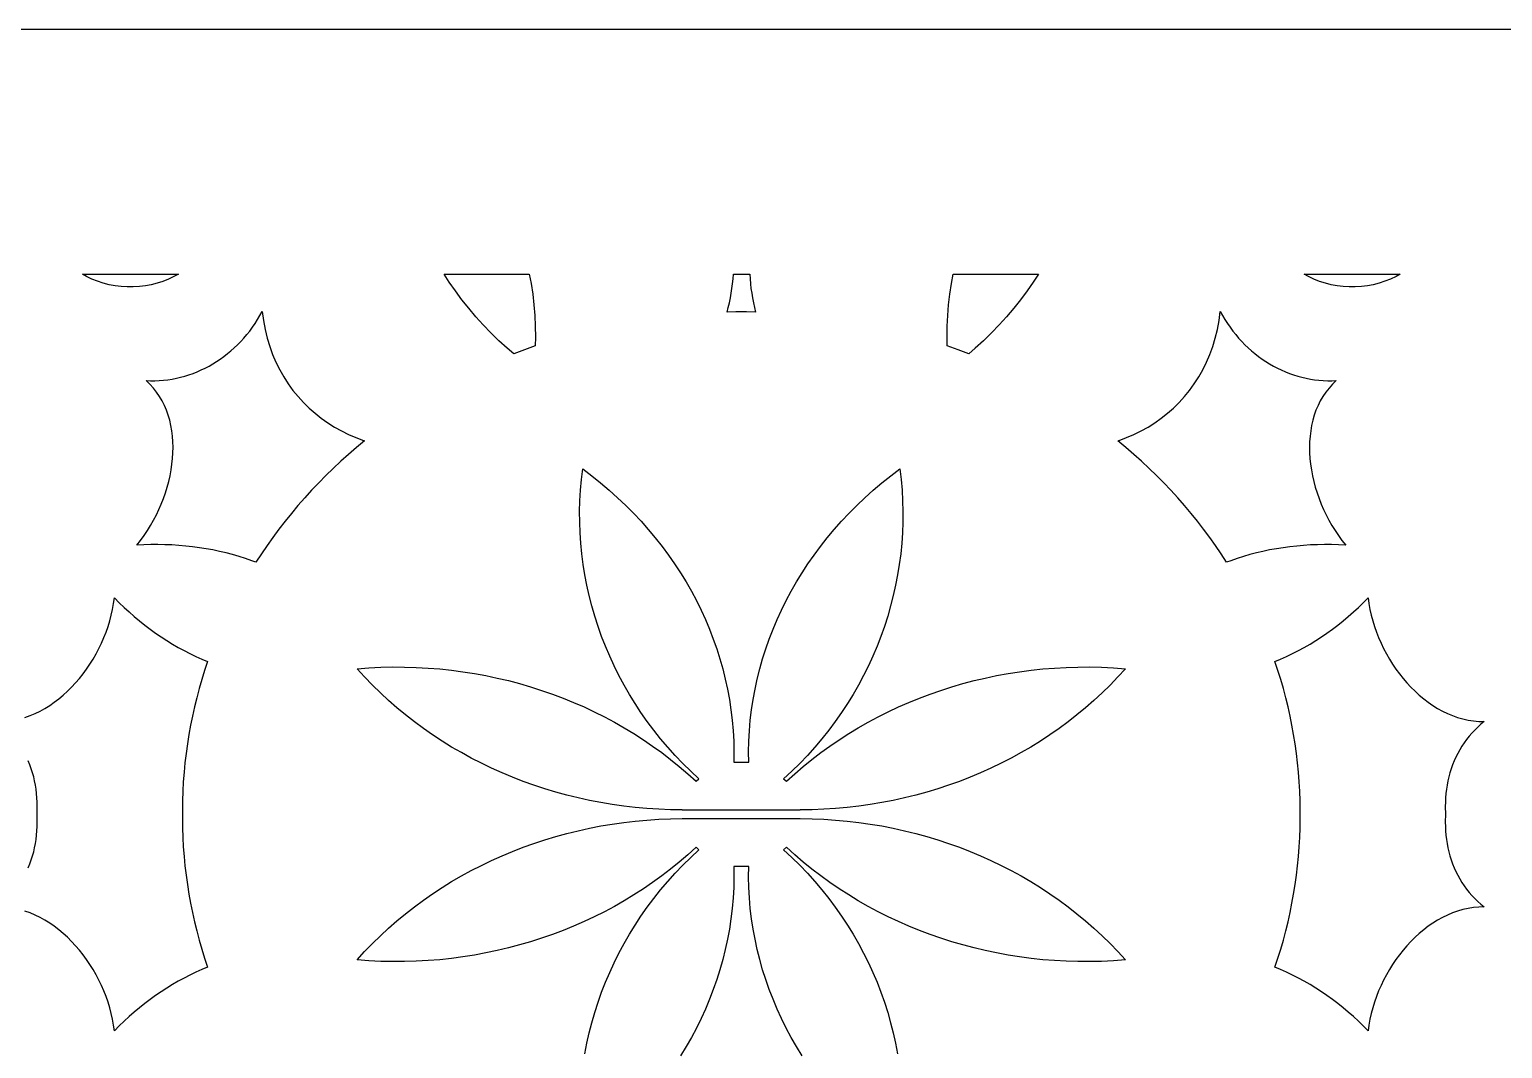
# Model space of a CAD drawing. Extents: x 2430 to 3430, y -1053 to 947.
# Drawn here: x 2784.1 to 3085.1, y 739.2 to 947.5 of the extents above; entities that cross this region are included whole.
import ezdxf

# ---------------------------------------------------------------- set-up
doc = ezdxf.new("R2010")
doc.units = 0
doc.layers.add('LAYER_1', color=18, linetype='CONTINUOUS')

msp = doc.modelspace()

# ---------------------------------------------------------------- linework, layer by layer
at = {"layer": 'LAYER_1'}
for points in [[(2429.56, -1052.54), (3429.56, -1052.54), (3429.56, 947.46), (2429.56, 947.46)], [(2813.64, 896.97), (2812.53, 896.44), (2811.38, 895.99), (2810.2, 895.61), (2809, 895.31), (2807.79, 895.08), (2806.56, 894.93), (2805.32, 894.86), (2804.08, 894.86), (2802.85, 894.94), (2801.62, 895.09), (2800.4, 895.32), (2799.2, 895.63), (2798.02, 896.01), (2796.87, 896.47), (2795.75, 897.01), (2794.94, 897.46), (2814.53, 897.46)], [(2886.61, 895.53), (2886.94, 893.37), (2887.19, 891.19), (2887.37, 889.01), (2887.47, 886.81), (2887.51, 884.61), (2887.47, 882.8), (2885.26, 882.01), (2883.08, 881.17), (2881.73, 882.33), (2880.04, 883.87), (2878.41, 885.46), (2876.84, 887.1), (2875.33, 888.77), (2873.87, 890.49), (2872.48, 892.24), (2871.15, 894.03), (2869.88, 895.85), (2868.84, 897.46), (2886.25, 897.46)], [(2932.47, 889.72), (2930.63, 889.74), (2929.56, 889.74), (2928.48, 889.74), (2926.65, 889.72), (2926.9, 890.68), (2927.13, 891.64), (2927.34, 892.61), (2927.51, 893.58), (2927.66, 894.55), (2927.79, 895.52), (2927.88, 896.49), (2927.95, 897.46), (2931.3, 897.46), (2931.36, 896.49), (2931.45, 895.52), (2931.55, 894.55), (2931.69, 893.58), (2931.85, 892.61), (2932.03, 891.64), (2932.24, 890.68)], [(2989.23, 895.85), (2987.97, 894.03), (2986.64, 892.24), (2985.24, 890.49), (2983.79, 888.77), (2982.28, 887.1), (2980.71, 885.46), (2979.07, 883.87), (2977.38, 882.33), (2976.03, 881.17), (2973.85, 882.01), (2971.65, 882.8), (2971.61, 884.61), (2971.64, 886.81), (2971.75, 889.01), (2971.93, 891.19), (2972.18, 893.37), (2972.51, 895.53), (2972.86, 897.46), (2990.28, 897.46)], [(3063.37, 897.01), (3062.25, 896.47), (3061.1, 896.01), (3059.92, 895.63), (3058.72, 895.32), (3057.5, 895.09), (3056.27, 894.94), (3055.04, 894.86), (3053.8, 894.86), (3052.56, 894.93), (3051.33, 895.08), (3050.12, 895.31), (3048.92, 895.61), (3047.74, 895.99), (3046.59, 896.44), (3045.47, 896.97), (3044.58, 897.46), (3064.18, 897.46)], [(2831.92, 887.98), (2832.26, 886.16), (2832.69, 884.4), (2833.2, 882.69), (2833.8, 881.05), (2834.48, 879.46), (2835.24, 877.94), (2836.07, 876.47), (2836.98, 875.07), (2837.95, 873.73), (2838.99, 872.46), (2840.09, 871.25), (2841.25, 870.11), (2842.47, 869.04), (2843.74, 868.03), (2845.07, 867.1), (2846.44, 866.23), (2847.85, 865.44), (2849.31, 864.71), (2850.81, 864.07), (2852.34, 863.49), (2852.59, 863.42), (2850.94, 862.05), (2849.33, 860.65), (2847.75, 859.23), (2846.2, 857.79), (2844.69, 856.32), (2843.21, 854.82), (2841.76, 853.3), (2840.36, 851.75), (2838.98, 850.18), (2837.64, 848.59), (2836.34, 846.98), (2835.07, 845.34), (2833.84, 843.69), (2832.65, 842.01), (2831.49, 840.31), (2830.37, 838.59), (2829.53, 838.91), (2828.24, 839.36), (2826.94, 839.78), (2825.62, 840.16), (2824.29, 840.51), (2822.95, 840.82), (2821.59, 841.11), (2820.22, 841.36), (2818.84, 841.58), (2817.45, 841.77), (2816.05, 841.92), (2814.64, 842.04), (2813.22, 842.14), (2811.79, 842.19), (2810.36, 842.22), (2808.93, 842.22), (2807.49, 842.18), (2806.05, 842.11), (2806.8, 843.06), (2807.53, 844.05), (2808.21, 845.07), (2808.86, 846.11), (2809.47, 847.18), (2810.04, 848.27), (2810.56, 849.37), (2811.05, 850.5), (2811.5, 851.64), (2811.9, 852.79), (2812.25, 853.95), (2812.57, 855.12), (2812.83, 856.29), (2813.05, 857.46), (2813.22, 858.63), (2813.35, 859.8), (2813.42, 860.96), (2813.44, 862.11), (2813.42, 863.24), (2813.34, 864.36), (2813.2, 865.47), (2813.01, 866.55), (2812.77, 867.62), (2812.47, 868.65), (2812.12, 869.66), (2811.7, 870.64), (2811.23, 871.58), (2810.7, 872.49), (2810.1, 873.36), (2809.45, 874.19), (2808.73, 874.98), (2807.95, 875.72), (2808.84, 875.68), (2809.73, 875.68), (2810.62, 875.71), (2811.5, 875.78), (2812.38, 875.88), (2813.26, 876.02), (2814.13, 876.19), (2815, 876.39), (2815.85, 876.63), (2816.7, 876.9), (2817.54, 877.2), (2818.37, 877.53), (2819.2, 877.89), (2820.01, 878.28), (2820.8, 878.7), (2821.59, 879.15), (2822.36, 879.63), (2823.11, 880.13), (2823.85, 880.67), (2824.58, 881.23), (2825.28, 881.81), (2825.97, 882.42), (2826.64, 883.06), (2827.29, 883.72), (2827.92, 884.41), (2828.53, 885.12), (2829.11, 885.85), (2829.68, 886.61), (2830.21, 887.39), (2830.73, 888.19), (2831.21, 889.01), (2831.67, 889.85)], [(3027.9, 889.01), (3028.39, 888.19), (3028.9, 887.39), (3029.44, 886.61), (3030, 885.85), (3030.59, 885.12), (3031.2, 884.41), (3031.83, 883.72), (3032.48, 883.06), (3033.14, 882.42), (3033.83, 881.81), (3034.54, 881.23), (3035.26, 880.67), (3036, 880.13), (3036.76, 879.63), (3037.53, 879.15), (3038.32, 878.7), (3039.11, 878.28), (3039.92, 877.89), (3040.74, 877.53), (3041.57, 877.2), (3042.42, 876.9), (3043.27, 876.63), (3044.12, 876.39), (3044.99, 876.19), (3045.86, 876.02), (3046.73, 875.88), (3047.61, 875.78), (3048.5, 875.71), (3049.39, 875.68), (3050.27, 875.68), (3051.16, 875.72), (3050.38, 874.98), (3049.67, 874.19), (3049.01, 873.36), (3048.42, 872.49), (3047.89, 871.58), (3047.42, 870.64), (3047, 869.66), (3046.65, 868.65), (3046.35, 867.62), (3046.1, 866.55), (3045.92, 865.47), (3045.78, 864.36), (3045.7, 863.24), (3045.67, 862.11), (3045.7, 860.96), (3045.77, 859.8), (3045.89, 858.63), (3046.06, 857.46), (3046.28, 856.29), (3046.55, 855.12), (3046.86, 853.95), (3047.22, 852.79), (3047.62, 851.64), (3048.07, 850.5), (3048.55, 849.37), (3049.08, 848.27), (3049.65, 847.18), (3050.26, 846.11), (3050.91, 845.07), (3051.59, 844.05), (3052.31, 843.06), (3053.07, 842.11), (3051.63, 842.18), (3050.19, 842.22), (3048.75, 842.22), (3047.32, 842.19), (3045.9, 842.14), (3044.48, 842.04), (3043.07, 841.92), (3041.67, 841.77), (3040.28, 841.58), (3038.9, 841.36), (3037.53, 841.11), (3036.17, 840.82), (3034.82, 840.51), (3033.49, 840.16), (3032.18, 839.78), (3030.88, 839.36), (3029.59, 838.91), (3028.74, 838.59), (3027.63, 840.31), (3026.47, 842.01), (3025.28, 843.69), (3024.05, 845.34), (3022.78, 846.98), (3021.48, 848.59), (3020.14, 850.18), (3018.76, 851.75), (3017.35, 853.3), (3015.91, 854.82), (3014.43, 856.32), (3012.92, 857.79), (3011.37, 859.23), (3009.79, 860.65), (3008.17, 862.05), (3006.53, 863.42), (3006.78, 863.49), (3008.31, 864.07), (3009.81, 864.71), (3011.27, 865.44), (3012.68, 866.23), (3014.05, 867.1), (3015.38, 868.03), (3016.65, 869.04), (3017.87, 870.11), (3019.03, 871.25), (3020.13, 872.46), (3021.17, 873.73), (3022.14, 875.07), (3023.05, 876.47), (3023.88, 877.94), (3024.64, 879.46), (3025.32, 881.05), (3025.91, 882.69), (3026.43, 884.4), (3026.86, 886.16), (3027.2, 887.98), (3027.44, 889.85)], [(2962.22, 855.5), (2962.41, 853.32), (2962.54, 851.15), (2962.59, 848.98), (2962.58, 846.81), (2962.5, 844.64), (2962.35, 842.47), (2962.14, 840.32), (2961.86, 838.16), (2961.52, 836.02), (2961.11, 833.89), (2960.63, 831.78), (2960.09, 829.67), (2959.49, 827.58), (2958.83, 825.51), (2958.1, 823.46), (2957.31, 821.43), (2956.45, 819.41), (2955.54, 817.43), (2954.56, 815.46), (2953.52, 813.52), (2952.42, 811.61), (2951.27, 809.73), (2950.05, 807.88), (2948.77, 806.06), (2947.43, 804.28), (2946.04, 802.53), (2944.59, 800.82), (2943.08, 799.14), (2941.51, 797.51), (2939.89, 795.92), (2938.21, 794.37), (2938.8, 793.85), (2940.49, 795.39), (2942.22, 796.88), (2944, 798.32), (2945.82, 799.71), (2947.68, 801.05), (2949.57, 802.35), (2951.51, 803.59), (2953.48, 804.78), (2955.48, 805.92), (2957.52, 807.01), (2959.59, 808.05), (2961.69, 809.03), (2963.82, 809.97), (2965.98, 810.84), (2968.16, 811.67), (2970.37, 812.43), (2972.6, 813.15), (2974.86, 813.8), (2977.14, 814.41), (2979.43, 814.95), (2981.75, 815.44), (2984.08, 815.87), (2986.43, 816.24), (2988.79, 816.55), (2991.17, 816.8), (2993.56, 816.99), (2995.96, 817.13), (2998.37, 817.2), (3000.78, 817.21), (3003.2, 817.15), (3005.63, 817.04), (3008.06, 816.86), (3006.53, 815.17), (3004.94, 813.52), (3003.31, 811.92), (3001.63, 810.37), (2999.91, 808.86), (2998.15, 807.41), (2996.34, 806), (2994.5, 804.64), (2992.61, 803.33), (2990.69, 802.07), (2988.74, 800.85), (2986.74, 799.7), (2984.72, 798.59), (2982.66, 797.53), (2980.57, 796.53), (2978.45, 795.58), (2976.31, 794.68), (2974.13, 793.84), (2971.93, 793.05), (2969.71, 792.31), (2967.46, 791.64), (2965.2, 791.01), (2962.91, 790.45), (2960.6, 789.94), (2958.27, 789.49), (2955.93, 789.1), (2953.58, 788.76), (2951.21, 788.49), (2948.82, 788.27), (2946.43, 788.12), (2944.03, 788.02), (2941.61, 787.99), (2941.62, 787.96), (2917.5, 787.96), (2917.5, 787.99), (2915.09, 788.02), (2912.69, 788.12), (2910.29, 788.27), (2907.91, 788.49), (2905.54, 788.76), (2903.18, 789.1), (2900.84, 789.49), (2898.52, 789.94), (2896.21, 790.45), (2893.92, 791.01), (2891.65, 791.64), (2889.41, 792.31), (2887.18, 793.05), (2884.99, 793.84), (2882.81, 794.68), (2880.67, 795.58), (2878.55, 796.53), (2876.46, 797.53), (2874.4, 798.59), (2872.37, 799.7), (2870.38, 800.85), (2868.42, 802.07), (2866.5, 803.33), (2864.62, 804.64), (2862.77, 806), (2860.97, 807.41), (2859.21, 808.86), (2857.49, 810.37), (2855.81, 811.92), (2854.18, 813.52), (2852.59, 815.17), (2851.06, 816.86), (2853.49, 817.04), (2855.91, 817.15), (2858.34, 817.21), (2860.75, 817.2), (2863.16, 817.13), (2865.56, 816.99), (2867.95, 816.8), (2870.32, 816.55), (2872.69, 816.24), (2875.04, 815.87), (2877.37, 815.44), (2879.68, 814.95), (2881.98, 814.41), (2884.26, 813.8), (2886.51, 813.15), (2888.75, 812.43), (2890.96, 811.67), (2893.14, 810.84), (2895.3, 809.97), (2897.43, 809.03), (2899.53, 808.05), (2901.6, 807.01), (2903.64, 805.92), (2905.64, 804.78), (2907.61, 803.59), (2909.55, 802.35), (2911.44, 801.05), (2913.3, 799.71), (2915.12, 798.32), (2916.9, 796.88), (2918.63, 795.39), (2920.32, 793.85), (2920.91, 794.37), (2919.23, 795.92), (2917.61, 797.51), (2916.04, 799.14), (2914.53, 800.82), (2913.08, 802.53), (2911.68, 804.28), (2910.35, 806.06), (2909.07, 807.88), (2907.85, 809.73), (2906.69, 811.61), (2905.6, 813.52), (2904.56, 815.46), (2903.58, 817.43), (2902.67, 819.41), (2901.81, 821.43), (2901.02, 823.46), (2900.29, 825.51), (2899.63, 827.58), (2899.02, 829.67), (2898.49, 831.78), (2898.01, 833.89), (2897.6, 836.02), (2897.26, 838.16), (2896.98, 840.32), (2896.76, 842.47), (2896.62, 844.64), (2896.54, 846.81), (2896.53, 848.98), (2896.58, 851.15), (2896.71, 853.32), (2896.9, 855.5), (2897.16, 857.67), (2899.02, 856.26), (2900.83, 854.81), (2902.59, 853.31), (2904.29, 851.78), (2905.94, 850.21), (2907.54, 848.61), (2909.08, 846.97), (2910.56, 845.29), (2911.99, 843.58), (2913.37, 841.84), (2914.68, 840.07), (2915.94, 838.26), (2917.14, 836.43), (2918.28, 834.57), (2919.36, 832.69), (2920.38, 830.78), (2921.34, 828.84), (2922.23, 826.88), (2923.07, 824.9), (2923.84, 822.9), (2924.55, 820.89), (2925.2, 818.85), (2925.78, 816.8), (2926.3, 814.73), (2926.75, 812.64), (2927.14, 810.54), (2927.46, 808.43), (2927.71, 806.31), (2927.9, 804.18), (2928.01, 802.04), (2928.06, 799.9), (2928.04, 797.74), (2929.56, 797.73), (2931.08, 797.74), (2931.06, 799.9), (2931.11, 802.04), (2931.22, 804.18), (2931.41, 806.31), (2931.66, 808.43), (2931.98, 810.54), (2932.37, 812.64), (2932.82, 814.73), (2933.33, 816.8), (2933.92, 818.85), (2934.56, 820.89), (2935.27, 822.9), (2936.05, 824.9), (2936.88, 826.88), (2937.78, 828.84), (2938.74, 830.78), (2939.76, 832.69), (2940.84, 834.57), (2941.98, 836.43), (2943.18, 838.26), (2944.44, 840.07), (2945.75, 841.84), (2947.12, 843.58), (2948.55, 845.29), (2950.04, 846.97), (2951.58, 848.61), (2953.18, 850.21), (2954.83, 851.78), (2956.53, 853.31), (2958.29, 854.81), (2960.1, 856.26), (2961.96, 857.67)], [(3057.82, 830.15), (3058.03, 828.98), (3058.29, 827.81), (3058.61, 826.64), (3058.96, 825.48), (3059.37, 824.33), (3059.81, 823.2), (3060.3, 822.07), (3060.83, 820.97), (3061.4, 819.89), (3062.01, 818.83), (3062.66, 817.79), (3063.34, 816.78), (3064.05, 815.8), (3064.8, 814.86), (3065.59, 813.94), (3066.4, 813.07), (3067.24, 812.23), (3068.11, 811.44), (3069.01, 810.69), (3069.93, 809.99), (3070.88, 809.33), (3071.85, 808.73), (3072.84, 808.18), (3073.85, 807.69), (3074.88, 807.26), (3075.93, 806.89), (3076.99, 806.58), (3078.07, 806.34), (3079.16, 806.17), (3080.27, 806.07), (3081.38, 806.04), (3080.72, 805.49), (3080.08, 804.92), (3079.46, 804.32), (3078.88, 803.7), (3078.32, 803.06), (3077.79, 802.4), (3077.3, 801.71), (3076.83, 801.01), (3076.39, 800.28), (3075.98, 799.54), (3075.59, 798.78), (3075.24, 798.01), (3074.92, 797.22), (3074.63, 796.42), (3074.37, 795.6), (3074.15, 794.77), (3073.95, 793.93), (3073.78, 793.08), (3073.65, 792.22), (3073.55, 791.35), (3073.48, 790.47), (3073.44, 789.59), (3073.43, 788.7), (3073.46, 787.1), (3073.43, 785.51), (3073.44, 784.62), (3073.48, 783.73), (3073.55, 782.86), (3073.65, 781.99), (3073.78, 781.13), (3073.95, 780.27), (3074.15, 779.43), (3074.37, 778.6), (3074.63, 777.79), (3074.92, 776.98), (3075.24, 776.19), (3075.59, 775.42), (3075.98, 774.66), (3076.39, 773.92), (3076.83, 773.2), (3077.3, 772.49), (3077.79, 771.81), (3078.32, 771.15), (3078.88, 770.5), (3079.46, 769.88), (3080.08, 769.29), (3080.72, 768.72), (3081.38, 768.17), (3080.27, 768.14), (3079.16, 768.04), (3078.07, 767.87), (3076.99, 767.63), (3075.93, 767.32), (3074.88, 766.95), (3073.85, 766.51), (3072.84, 766.02), (3071.85, 765.47), (3070.88, 764.87), (3069.93, 764.22), (3069.01, 763.52), (3068.11, 762.77), (3067.24, 761.97), (3066.4, 761.14), (3065.59, 760.26), (3064.8, 759.35), (3064.05, 758.4), (3063.34, 757.42), (3062.66, 756.41), (3062.01, 755.38), (3061.4, 754.32), (3060.83, 753.23), (3060.3, 752.13), (3059.81, 751.01), (3059.37, 749.87), (3058.96, 748.73), (3058.61, 747.57), (3058.29, 746.4), (3058.03, 745.23), (3057.82, 744.05), (3057.65, 742.88), (3056.67, 743.86), (3055.67, 744.83), (3054.64, 745.76), (3053.6, 746.68), (3052.54, 747.56), (3051.46, 748.42), (3050.36, 749.26), (3049.24, 750.06), (3048.11, 750.84), (3046.96, 751.59), (3045.8, 752.3), (3044.62, 752.99), (3043.42, 753.64), (3042.21, 754.26), (3040.99, 754.85), (3039.76, 755.41), (3038.59, 755.89), (3039.21, 757.72), (3039.79, 759.56), (3040.33, 761.41), (3040.83, 763.27), (3041.29, 765.14), (3041.71, 767.03), (3042.1, 768.92), (3042.44, 770.82), (3042.75, 772.73), (3043.02, 774.65), (3043.24, 776.57), (3043.43, 778.5), (3043.57, 780.44), (3043.67, 782.39), (3043.74, 784.34), (3043.76, 787.1), (3043.74, 789.87), (3043.67, 791.82), (3043.57, 793.76), (3043.43, 795.7), (3043.24, 797.63), (3043.02, 799.56), (3042.75, 801.48), (3042.44, 803.39), (3042.1, 805.29), (3041.71, 807.18), (3041.29, 809.06), (3040.83, 810.93), (3040.33, 812.8), (3039.79, 814.65), (3039.21, 816.49), (3038.59, 818.31), (3039.76, 818.8), (3040.99, 819.35), (3042.21, 819.94), (3043.42, 820.56), (3044.62, 821.22), (3045.8, 821.9), (3046.96, 822.62), (3048.11, 823.37), (3049.24, 824.14), (3050.36, 824.95), (3051.46, 825.78), (3052.54, 826.64), (3053.6, 827.53), (3054.64, 828.44), (3055.67, 829.38), (3056.67, 830.34), (3057.65, 831.33)]]:
    msp.add_lwpolyline(points, close=True, dxfattribs=at)
for points in [[(2783.19, 806.89), (2784.24, 807.26), (2785.27, 807.69), (2786.28, 808.18), (2787.27, 808.73), (2788.24, 809.33), (2789.19, 809.99), (2790.11, 810.69), (2791.01, 811.44), (2791.88, 812.23), (2792.72, 813.07), (2793.53, 813.94), (2794.31, 814.86), (2795.06, 815.8), (2795.78, 816.78), (2796.46, 817.79), (2797.11, 818.83), (2797.72, 819.89), (2798.29, 820.97), (2798.82, 822.07), (2799.31, 823.2), (2799.75, 824.33), (2800.16, 825.48), (2800.51, 826.64), (2800.82, 827.81), (2801.09, 828.98), (2801.3, 830.15), (2801.46, 831.33), (2802.45, 830.34), (2803.45, 829.38), (2804.47, 828.44), (2805.52, 827.53), (2806.58, 826.64), (2807.66, 825.78), (2808.76, 824.95), (2809.87, 824.14), (2811.01, 823.37), (2812.16, 822.62), (2813.32, 821.9), (2814.5, 821.22), (2815.7, 820.56), (2816.91, 819.94), (2818.13, 819.35), (2819.36, 818.8), (2820.52, 818.31), (2819.91, 816.49), (2819.33, 814.65), (2818.79, 812.8), (2818.29, 810.93), (2817.83, 809.06), (2817.4, 807.18), (2817.02, 805.29), (2816.67, 803.39), (2816.37, 801.48), (2816.1, 799.56), (2815.88, 797.63), (2815.69, 795.7), (2815.55, 793.76), (2815.44, 791.82), (2815.38, 789.87), (2815.36, 787.1), (2815.38, 784.34), (2815.44, 782.39), (2815.55, 780.44), (2815.69, 778.5), (2815.88, 776.57), (2816.1, 774.65), (2816.37, 772.73), (2816.67, 770.82), (2817.02, 768.92), (2817.4, 767.03), (2817.83, 765.14), (2818.29, 763.27), (2818.79, 761.41), (2819.33, 759.56), (2819.91, 757.72), (2820.52, 755.89), (2819.36, 755.41), (2818.13, 754.85), (2816.91, 754.26), (2815.7, 753.64), (2814.5, 752.99), (2813.32, 752.3), (2812.16, 751.59), (2811.01, 750.84), (2809.87, 750.06), (2808.76, 749.26), (2807.66, 748.42), (2806.58, 747.56), (2805.52, 746.68), (2804.47, 745.76), (2803.45, 744.83), (2802.45, 743.86), (2801.46, 742.88), (2801.3, 744.05), (2801.09, 745.23), (2800.82, 746.4), (2800.51, 747.57), (2800.16, 748.73), (2799.75, 749.87), (2799.31, 751.01), (2798.82, 752.13), (2798.29, 753.23), (2797.72, 754.32), (2797.11, 755.38), (2796.46, 756.41), (2795.78, 757.42), (2795.06, 758.4), (2794.31, 759.35), (2793.53, 760.26), (2792.72, 761.14), (2791.88, 761.97), (2791.01, 762.77), (2790.11, 763.52), (2789.19, 764.22), (2788.24, 764.87), (2787.27, 765.47), (2786.28, 766.02), (2785.27, 766.51), (2784.24, 766.95), (2783.19, 767.32)], [(2783.87, 776.19), (2784.19, 776.98), (2784.49, 777.79), (2784.74, 778.6), (2784.97, 779.43), (2785.17, 780.27), (2785.34, 781.13), (2785.47, 781.99), (2785.57, 782.86), (2785.64, 783.73), (2785.68, 784.62), (2785.68, 785.51), (2785.66, 787.1), (2785.68, 788.7), (2785.68, 789.59), (2785.64, 790.47), (2785.57, 791.35), (2785.47, 792.22), (2785.34, 793.08), (2785.17, 793.93), (2784.97, 794.77), (2784.74, 795.6), (2784.49, 796.42), (2784.19, 797.22), (2783.87, 798.01)], [(2897.6, 738.18), (2898.01, 740.31), (2898.49, 742.43), (2899.02, 744.53), (2899.63, 746.62), (2900.29, 748.69), (2901.02, 750.75), (2901.81, 752.78), (2902.67, 754.79), (2903.58, 756.78), (2904.56, 758.74), (2905.6, 760.68), (2906.69, 762.59), (2907.85, 764.47), (2909.07, 766.32), (2910.35, 768.14), (2911.68, 769.93), (2913.08, 771.68), (2914.53, 773.39), (2916.04, 775.06), (2917.61, 776.7), (2919.23, 778.29), (2920.91, 779.84), (2920.32, 780.36), (2918.63, 778.82), (2916.9, 777.33), (2915.12, 775.89), (2913.3, 774.5), (2911.44, 773.15), (2909.55, 771.86), (2907.61, 770.62), (2905.64, 769.42), (2903.64, 768.28), (2901.6, 767.19), (2899.53, 766.16), (2897.43, 765.17), (2895.3, 764.24), (2893.14, 763.36), (2890.96, 762.54), (2888.75, 761.77), (2886.51, 761.06), (2884.26, 760.4), (2881.98, 759.8), (2879.68, 759.26), (2877.37, 758.77), (2875.04, 758.34), (2872.69, 757.97), (2870.32, 757.66), (2867.95, 757.4), (2865.56, 757.21), (2863.16, 757.08), (2860.75, 757.01), (2858.34, 757), (2855.91, 757.05), (2853.49, 757.17), (2851.06, 757.34), (2852.59, 759.04), (2854.18, 760.68), (2855.81, 762.28), (2857.49, 763.84), (2859.21, 765.34), (2860.97, 766.8), (2862.77, 768.21), (2864.62, 769.57), (2866.5, 770.88), (2868.42, 772.14), (2870.38, 773.35), (2872.37, 774.51), (2874.4, 775.62), (2876.46, 776.67), (2878.55, 777.68), (2880.67, 778.63), (2882.81, 779.53), (2884.99, 780.37), (2887.18, 781.16), (2889.41, 781.89), (2891.65, 782.57), (2893.92, 783.19), (2896.21, 783.76), (2898.52, 784.27), (2900.84, 784.72), (2903.18, 785.11), (2905.54, 785.44), (2907.91, 785.72), (2910.29, 785.93), (2912.69, 786.09), (2915.09, 786.18), (2917.5, 786.22), (2917.5, 786.24), (2941.62, 786.24), (2941.61, 786.22), (2944.03, 786.18), (2946.43, 786.09), (2948.82, 785.93), (2951.21, 785.72), (2953.58, 785.44), (2955.93, 785.11), (2958.27, 784.72), (2960.6, 784.27), (2962.91, 783.76), (2965.2, 783.19), (2967.46, 782.57), (2969.71, 781.89), (2971.93, 781.16), (2974.13, 780.37), (2976.31, 779.53), (2978.45, 778.63), (2980.57, 777.68), (2982.66, 776.67), (2984.72, 775.62), (2986.74, 774.51), (2988.74, 773.35), (2990.69, 772.14), (2992.61, 770.88), (2994.5, 769.57), (2996.34, 768.21), (2998.15, 766.8), (2999.91, 765.34), (3001.63, 763.84), (3003.31, 762.28), (3004.94, 760.68), (3006.53, 759.04), (3008.06, 757.34), (3005.63, 757.17), (3003.2, 757.05), (3000.78, 757), (2998.37, 757.01), (2995.96, 757.08), (2993.56, 757.21), (2991.17, 757.4), (2988.79, 757.66), (2986.43, 757.97), (2984.08, 758.34), (2981.75, 758.77), (2979.43, 759.26), (2977.14, 759.8), (2974.86, 760.4), (2972.6, 761.06), (2970.37, 761.77), (2968.16, 762.54), (2965.98, 763.36), (2963.82, 764.24), (2961.69, 765.17), (2959.59, 766.16), (2957.52, 767.19), (2955.48, 768.28), (2953.48, 769.42), (2951.51, 770.62), (2949.57, 771.86), (2947.68, 773.15), (2945.82, 774.5), (2944, 775.89), (2942.22, 777.33), (2940.49, 778.82), (2938.8, 780.36), (2938.21, 779.84), (2939.89, 778.29), (2941.51, 776.7), (2943.08, 775.06), (2944.59, 773.39), (2946.04, 771.68), (2947.43, 769.93), (2948.77, 768.14), (2950.05, 766.32), (2951.27, 764.47), (2952.42, 762.59), (2953.52, 760.68), (2954.56, 758.74), (2955.54, 756.78), (2956.45, 754.79), (2957.31, 752.78), (2958.1, 750.75), (2958.83, 748.69), (2959.49, 746.62), (2960.09, 744.53), (2960.63, 742.43), (2961.11, 740.31), (2961.52, 738.18)], [(2941.98, 737.77), (2940.84, 739.63), (2939.76, 741.52), (2938.74, 743.43), (2937.78, 745.36), (2936.88, 747.32), (2936.05, 749.3), (2935.27, 751.3), (2934.56, 753.32), (2933.92, 755.36), (2933.33, 757.41), (2932.82, 759.48), (2932.37, 761.56), (2931.98, 763.66), (2931.66, 765.77), (2931.41, 767.89), (2931.22, 770.02), (2931.11, 772.16), (2931.06, 774.31), (2931.08, 776.46), (2929.56, 776.47), (2928.04, 776.46), (2928.06, 774.31), (2928.01, 772.16), (2927.9, 770.02), (2927.71, 767.89), (2927.46, 765.77), (2927.14, 763.66), (2926.75, 761.56), (2926.3, 759.48), (2925.78, 757.41), (2925.2, 755.36), (2924.55, 753.32), (2923.84, 751.3), (2923.07, 749.3), (2922.23, 747.32), (2921.34, 745.36), (2920.38, 743.43), (2919.36, 741.52), (2918.28, 739.63), (2917.14, 737.77)]]:
    msp.add_lwpolyline(points, dxfattribs=at)

doc.saveas('drawing.dxf')
